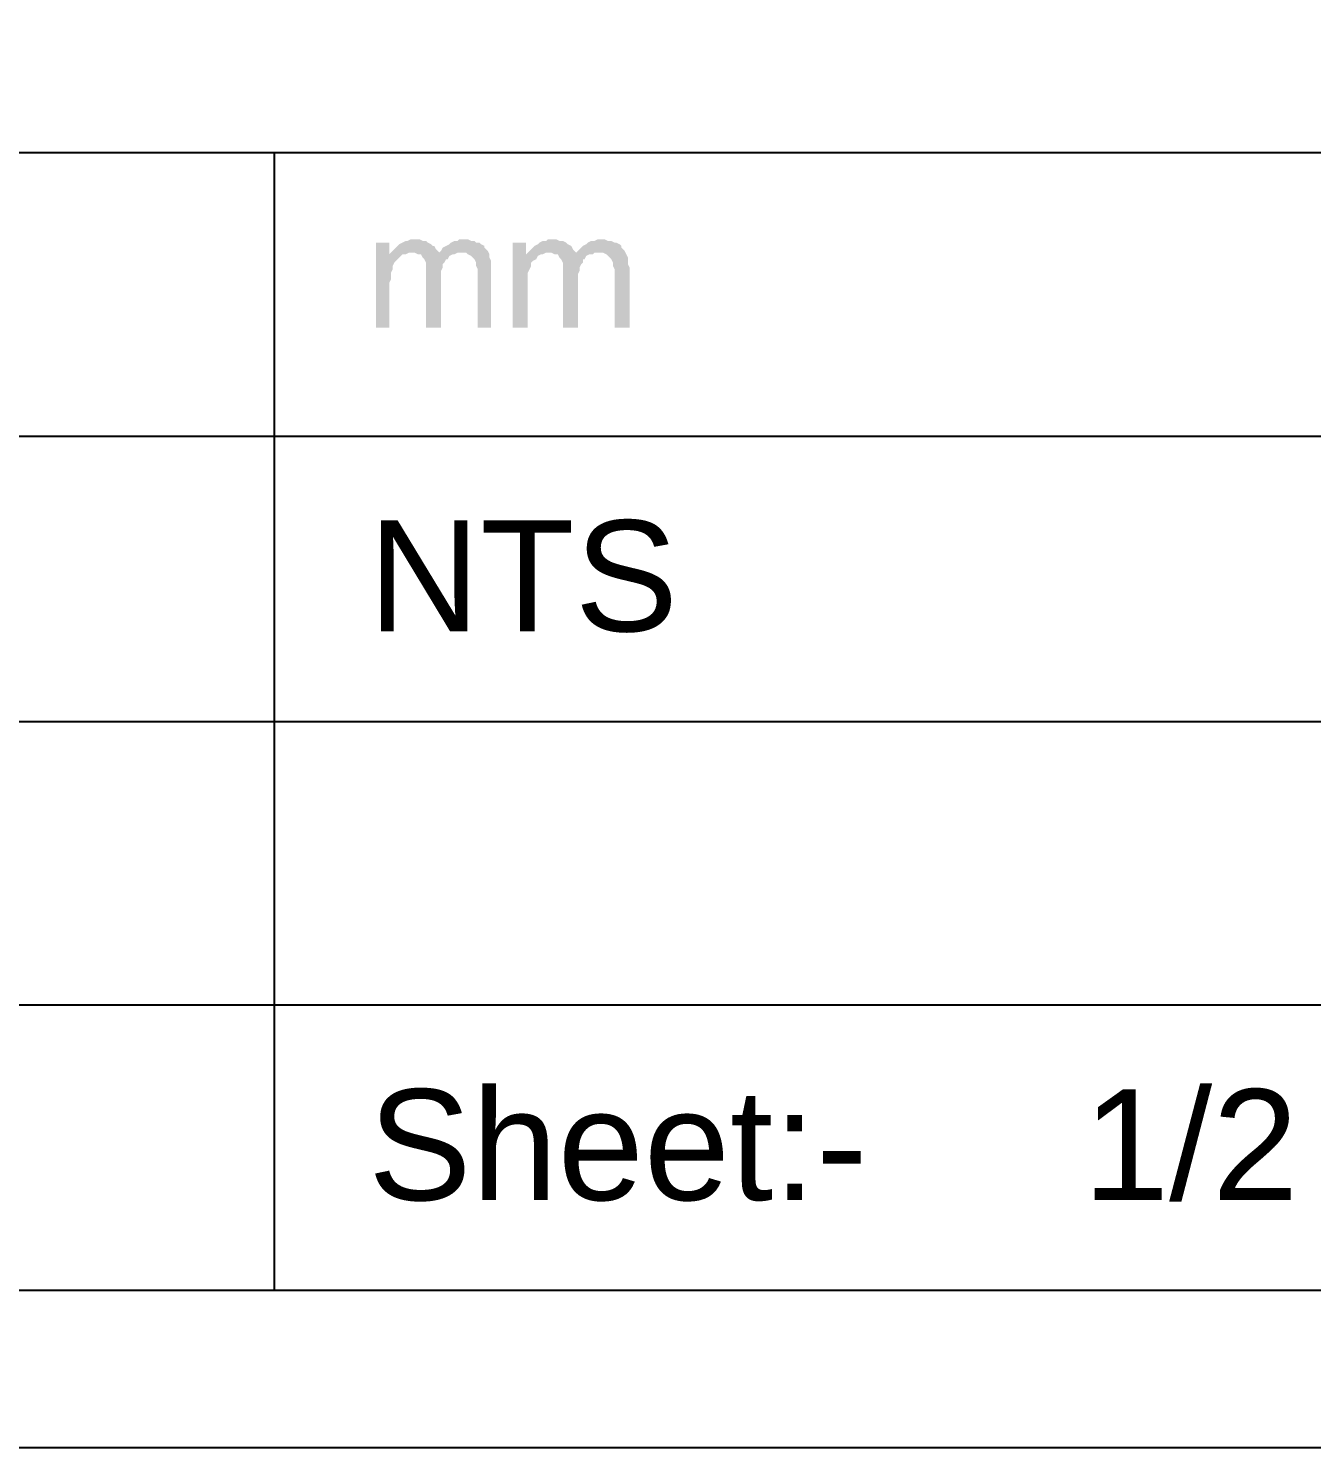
# Model space of a CAD drawing. Header units: millimetres. Extents: x 1167 to 2269, y 1197 to 1555.
# Drawn here: x 2126.37 to 2161.07, y 1258.23 to 1296.62 of the extents above; entities that cross this region are included whole.
import ezdxf

# ---------------------------------------------------------------- set-up
doc = ezdxf.new("R2010")
doc.units = ezdxf.units.MM
doc.styles.get("Standard").update_dxf_attribs({"font": 'arial.ttf'})

msp = doc.modelspace()

# ---------------------------------------------------------------- hatches: boundary and pattern name
at = {"transparency": 33554559}
for points in [[(2136.85072, 1290.92021), (2136.71532, 1290.92021), (2136.62506, 1290.87508), (2136.57993, 1290.87508), (2136.48966, 1290.82995), (2136.3994, 1290.78482), (2136.35427, 1290.73968), (2136.264, 1290.64942), (2136.21887, 1290.60429), (2136.12861, 1290.51402), (2136.44453, 1290.46889), (2136.48966, 1290.51402), (2136.57993, 1290.51402), (2136.67019, 1290.55916), (2136.76046, 1290.55916), (2137.43744, 1290.60429), (2137.39231, 1290.64942), (2137.34717, 1290.73968), (2137.30204, 1290.73968), (2137.25691, 1290.78482), (2137.16665, 1290.82995), (2137.12151, 1290.87508), (2137.03125, 1290.87508), (2136.94099, 1290.92021)], [(2138.11442, 1290.92021), (2138.02416, 1290.92021), (2137.97903, 1290.87508), (2137.88876, 1290.87508), (2137.7985, 1290.82995), (2137.75336, 1290.78482), (2137.6631, 1290.73968), (2137.57284, 1290.69455), (2137.5277, 1290.60429), (2137.48257, 1290.55916), (2136.89585, 1290.51402), (2136.98612, 1290.51402), (2137.03125, 1290.42376), (2137.03125, 1290.42376), (2137.07638, 1290.37863), (2137.12151, 1290.28836), (2137.12151, 1288.52821), (2137.5277, 1288.52821), (2137.5277, 1290.0627), (2137.57284, 1290.15297), (2137.57284, 1290.24323), (2137.61797, 1290.28836), (2137.6631, 1290.37863), (2137.70823, 1290.37863), (2137.75336, 1290.46889), (2137.84363, 1290.51402), (2137.88876, 1290.51402), (2137.97903, 1290.55916), (2138.06929, 1290.55916), (2138.7914, 1290.60429), (2138.74627, 1290.64942), (2138.70114, 1290.69455), (2138.70114, 1290.73968), (2138.61088, 1290.78482), (2138.56574, 1290.82995), (2138.47548, 1290.82995), (2138.43035, 1290.87508), (2138.34008, 1290.87508), (2138.24982, 1290.92021)], [(2140.55156, 1290.92021), (2140.41616, 1290.92021), (2140.37103, 1290.87508), (2140.28077, 1290.87508), (2140.1905, 1290.82995), (2140.14537, 1290.78482), (2140.05511, 1290.73968), (2139.96484, 1290.64942), (2139.91971, 1290.60429), (2139.82944, 1290.51402), (2140.14537, 1290.46889), (2140.23563, 1290.51402), (2140.28077, 1290.51402), (2140.37103, 1290.55916), (2140.46129, 1290.55916), (2141.13828, 1290.60429), (2141.09314, 1290.64942), (2141.04801, 1290.73968), (2141.04801, 1290.73968), (2140.95775, 1290.78482), (2140.91262, 1290.82995), (2140.82235, 1290.87508), (2140.73209, 1290.87508), (2140.64182, 1290.92021)], [(2141.86039, 1290.92021), (2141.77013, 1290.92021), (2141.67986, 1290.87508), (2141.5896, 1290.87508), (2141.49933, 1290.82995), (2141.4542, 1290.78482), (2141.36394, 1290.73968), (2141.31881, 1290.69455), (2141.22854, 1290.60429), (2141.18341, 1290.55916), (2140.59669, 1290.51402), (2140.68696, 1290.51402), (2140.73209, 1290.42376), (2140.73209, 1290.42376), (2140.77722, 1290.37863), (2140.82235, 1290.28836), (2140.82235, 1288.52821), (2141.22854, 1288.52821), (2141.22854, 1289.97244), (2141.27367, 1290.0627), (2141.27367, 1290.15297), (2141.31881, 1290.24323), (2141.36394, 1290.28836), (2141.36394, 1290.37863), (2141.40907, 1290.37863), (2141.4542, 1290.46889), (2141.54447, 1290.51402), (2141.63473, 1290.51402), (2141.67986, 1290.55916), (2141.77013, 1290.55916), (2142.49224, 1290.60429), (2142.44711, 1290.64942), (2142.40198, 1290.69455), (2142.40198, 1290.73968), (2142.35685, 1290.78482), (2142.26658, 1290.82995), (2142.22145, 1290.82995), (2142.13118, 1290.87508), (2142.04092, 1290.87508), (2141.95066, 1290.92021)], [(2136.12861, 1290.82995), (2135.76755, 1290.82995), (2135.76755, 1288.52821), (2136.12861, 1288.52821), (2136.12861, 1289.74678), (2136.17374, 1289.83704), (2136.17374, 1290.01757), (2136.21887, 1290.10783), (2136.21887, 1290.1981), (2136.264, 1290.28836), (2136.30913, 1290.33349), (2136.35427, 1290.37863), (2136.44453, 1290.46889), (2136.12861, 1290.51402)], [(2137.43744, 1290.60429), (2136.76046, 1290.55916), (2136.80559, 1290.55916), (2136.89585, 1290.51402), (2137.48257, 1290.55916)], [(2138.7914, 1290.60429), (2138.06929, 1290.55916), (2138.20469, 1290.55916), (2138.24982, 1290.51402), (2138.34008, 1290.46889), (2138.38521, 1290.42376), (2138.43035, 1290.37863), (2138.47548, 1290.28836), (2138.47548, 1290.1981), (2138.52061, 1290.10783), (2138.52061, 1288.52821), (2138.88167, 1288.52821), (2138.88167, 1290.15297), (2138.88167, 1290.33349), (2138.83654, 1290.42376), (2138.83654, 1290.51402)], [(2139.82944, 1290.82995), (2139.46839, 1290.82995), (2139.46839, 1288.52821), (2139.87458, 1288.52821), (2139.87458, 1290.01757), (2139.91971, 1290.10783), (2139.96484, 1290.1981), (2139.96484, 1290.28836), (2140.00997, 1290.33349), (2140.10024, 1290.37863), (2140.14537, 1290.46889), (2139.82944, 1290.51402)], [(2141.13828, 1290.60429), (2140.46129, 1290.55916), (2140.50643, 1290.55916), (2140.59669, 1290.51402), (2141.18341, 1290.55916)], [(2142.49224, 1290.60429), (2141.77013, 1290.55916), (2141.90552, 1290.55916), (2141.99579, 1290.51402), (2142.04092, 1290.46889), (2142.08605, 1290.42376), (2142.13118, 1290.37863), (2142.17632, 1290.28836), (2142.17632, 1290.1981), (2142.22145, 1290.10783), (2142.22145, 1288.52821), (2142.62764, 1288.52821), (2142.62764, 1290.15297), (2142.62764, 1290.15297), (2142.58251, 1290.24323), (2142.58251, 1290.42376), (2142.53737, 1290.51402)]]:
    msp.add_hatch(color=256, dxfattribs=at).paths.add_polyline_path(points)

# ---------------------------------------------------------------- linework, layer by layer
msp.add_line((1855.83949, 1262.48694), (2265.09499, 1262.48694))
msp.add_lwpolyline([(2269.13303, 1258.22789), (2269.13303, 1555.22789), (1849.13303, 1555.22789), (1849.13303, 1258.22789)], close=True)
for points in [[(1868.65711, 1293.26709), (2265.09499, 1293.26709)], [(2133.01449, 1293.26709), (2133.01449, 1262.48694)], [(1868.65711, 1285.59462), (2164.78754, 1285.59462)], [(1868.65711, 1277.87702), (2217.72757, 1277.87702)], [(1868.65711, 1270.20455), (2164.78754, 1270.20455)]]:
    msp.add_lwpolyline(points)

# ---------------------------------------------------------------- texts
at = {"width": 34.3482701, "attachment_point": 5}
for s, insert, char_height in [('\\pxql;NTS', (2152.73146, 1281.79238), 2.999657), ('\\pxql;Sheet:-     1/2', (2152.73146, 1266.40231), 2.9996568)]:
    msp.add_mtext(s, dxfattribs=dict(at, insert=insert, char_height=char_height))

doc.saveas('drawing.dxf')
